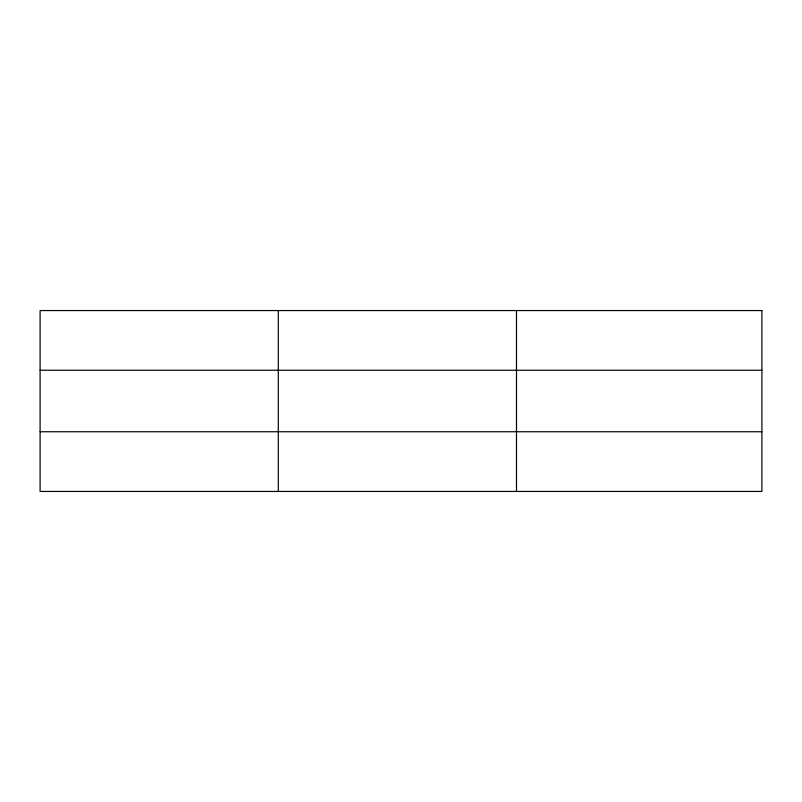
<?xml version="1.0" encoding="UTF-8"?>
<svg xmlns="http://www.w3.org/2000/svg" width="802" height="802" viewBox="0 0 802 802"><rect width="100%" height="100%" fill="white"/><g stroke="black" fill="none" stroke-linecap="round" stroke-linejoin="round"><path stroke-width="1.2" d="M278.294 491.446L278.294 310.554M516.488 491.446L516.488 310.554M40.1 370.253L761.9 370.253M40.1 431.747L761.9 431.747M761.9 310.554L761.9 491.446L40.1 491.446L40.1 310.554L761.9 310.554"/></g></svg>
